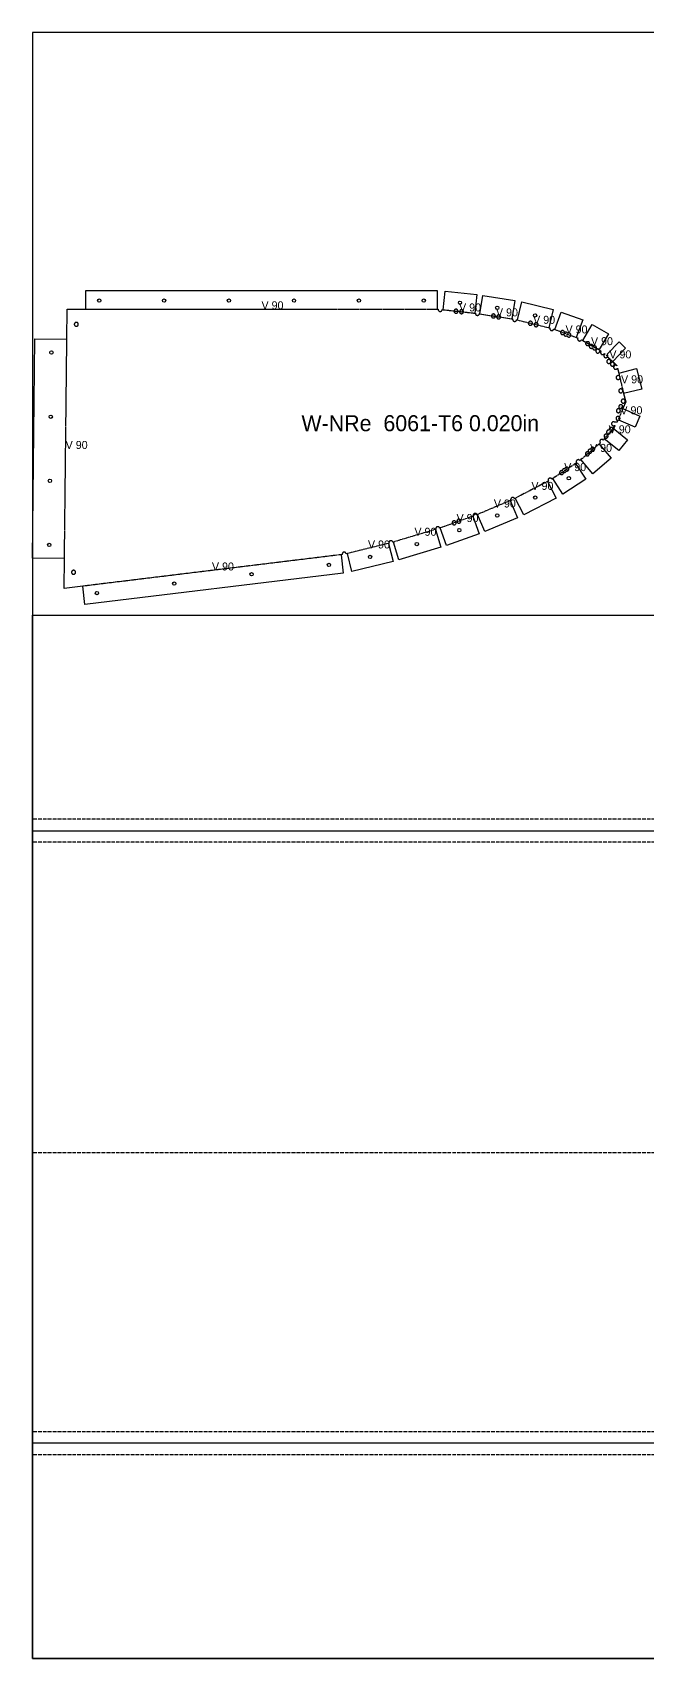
# Model space of a CAD drawing. Header units: millimetres. Extents: x 0 to 2438, y 0 to 1219.
# Drawn here: x 0 to 462, y 0 to 1219 of the extents above; entities that cross this region are included whole.
import ezdxf

# ---------------------------------------------------------------- set-up
doc = ezdxf.new("R2010")
doc.units = ezdxf.units.MM
doc.linetypes.add('DASHDOT', pattern=[3.556, 2.54, -0.508, 0, -0.508])
doc.linetypes.add('DASHED', pattern=[1.524, 1.27, -0.254])
for name, color, linetype in [('CUT', 7, 'CONTINUOUS'), ('ETCH', 8, 'CONTINUOUS'), ('HOLE', 6, 'CONTINUOUS'), ('MOUNTAIN', 5, 'DASHDOT'), ('VALLEY', 1, 'DASHED')]:
    doc.layers.add(name, color=color, linetype=linetype)

msp = doc.modelspace()

# ---------------------------------------------------------------- linework, layer by layer
at = {"layer": 'CUT'}
for points in [[(331.9, 858.5), (331.7, 858.4), (331.6, 858.3), (331.5, 858.3), (331.4, 858.2), (331.2, 858.1), (331.1, 858), (331.1, 857.9), (331, 857.7), (330.9, 857.6), (330.9, 857.5), (330.8, 857.3), (330.8, 857.2), (330.8, 857), (330.8, 856.9), (330.9, 856.7), (330.9, 856.6), (330.9, 856.5), (330.5, 856.3), (335.2, 843.2), (310.7, 834.4), (306, 847.6), (305.6, 847.5), (305.6, 847.6), (305.5, 847.8), (305.4, 847.9), (305.4, 848), (305.3, 848.1), (305.1, 848.2), (305, 848.3), (304.9, 848.4), (304.8, 848.4), (304.6, 848.5), (304.5, 848.5), (304.3, 848.5), (304.2, 848.5), (304, 848.5), (303.9, 848.5), (303.8, 848.5), (303.6, 848.4), (303.5, 848.3), (303.4, 848.3), (303.2, 848.2), (303.1, 848.1), (303, 848), (303, 847.8), (302.9, 847.7), (302.8, 847.6), (302.8, 847.4), (302.7, 847.3), (302.7, 847.2), (302.7, 847), (302.7, 846.9), (302.7, 846.7), (302.8, 846.6), (302.8, 846.5), (302.4, 846.4), (306.4, 833.1), (274.9, 823.6), (270.9, 837), (270.5, 836.9), (270.5, 837), (270.5, 837.1), (270.4, 837.2), (270.3, 837.4), (270.2, 837.5), (270.1, 837.6), (270, 837.7), (269.9, 837.8), (269.8, 837.9), (269.7, 837.9), (269.5, 838), (269.4, 838), (269.2, 838), (269.1, 838), (268.9, 838), (268.8, 838), (268.6, 838), (268.5, 837.9), (268.4, 837.8), (268.2, 837.8), (268.1, 837.7), (268, 837.6), (267.9, 837.5), (267.8, 837.3), (267.8, 837.2), (267.7, 837.1), (267.7, 836.9), (267.6, 836.8), (267.6, 836.7), (267.6, 836.5), (267.6, 836.4), (267.6, 836.2), (267.7, 836.1), (267.3, 836), (270.7, 822.5), (239.7, 814.8), (236.4, 828.4), (235.5, 828.2), (235.5, 828.3), (235.4, 828.4), (235.4, 828.5), (235.3, 828.7), (235.2, 828.8), (235.1, 828.9), (235, 829), (234.9, 829.1), (234.8, 829.2), (234.7, 829.3), (234.5, 829.3), (234.4, 829.4), (234.3, 829.4), (234.1, 829.4), (234, 829.4), (233.8, 829.4), (233.7, 829.4), (233.5, 829.4), (233.4, 829.3), (233.3, 829.3), (233.1, 829.2), (233, 829.1), (232.9, 829), (232.8, 828.9), (232.7, 828.8), (232.7, 828.6), (232.6, 828.5), (232.5, 828.4), (232.5, 828.2), (232.5, 828.1), (232.5, 827.9), (232.5, 827.8), (232.5, 827.6), (232.5, 827.6), (231.6, 827.5), (233.3, 813.6), (39.4, 790.1), (37.7, 803.9), (23.7, 802.2), (24, 824.7), (0, 825), (1.8, 989.3), (25.8, 989), (26, 1011.5), (40.1, 1011.5), (40.1, 1025.5), (303.7, 1025.5), (303.7, 1011.5), (304.5, 1011.5), (304.5, 1011.3), (304.5, 1011.2), (304.5, 1011), (304.6, 1010.9), (304.6, 1010.8), (304.7, 1010.6), (304.8, 1010.5), (304.9, 1010.4), (305, 1010.3), (305.1, 1010.2), (305.2, 1010.1), (305.3, 1010), (305.5, 1010), (305.6, 1009.9), (305.7, 1009.9), (305.9, 1009.9), (306, 1009.9), (306.2, 1009.9), (306.3, 1009.9), (306.5, 1009.9), (306.6, 1010), (306.7, 1010), (306.9, 1010.1), (307, 1010.2), (307.1, 1010.3), (307.2, 1010.4), (307.3, 1010.5), (307.3, 1010.7), (307.4, 1010.8), (307.5, 1010.9), (307.5, 1011.1), (307.5, 1011.2), (307.5, 1011.3), (308.3, 1011.2), (309.8, 1025.1), (333.6, 1022.5), (332.1, 1008.6), (332.5, 1008.6), (332.5, 1008.5), (332.5, 1008.4), (332.5, 1008.2), (332.5, 1008.1), (332.6, 1007.9), (332.6, 1007.8), (332.7, 1007.7), (332.7, 1007.5), (332.8, 1007.4), (332.9, 1007.3), (333, 1007.2), (333.2, 1007.1), (333.3, 1007.1), (333.4, 1007), (333.6, 1007), (333.7, 1006.9), (333.9, 1006.9), (334, 1006.9), (334.1, 1006.9), (334.3, 1006.9), (334.4, 1007), (334.6, 1007), (334.7, 1007.1), (334.8, 1007.2), (334.9, 1007.2), (335.1, 1007.3), (335.2, 1007.5), (335.2, 1007.6), (335.3, 1007.7), (335.4, 1007.8), (335.4, 1008), (335.5, 1008.1), (335.5, 1008.2), (335.8, 1008.1), (338.1, 1021.9), (362.1, 1018.1), (359.9, 1004.3), (360.5, 1004.2), (360.4, 1004.1), (360.4, 1004), (360.4, 1003.8), (360.4, 1003.7), (360.5, 1003.6), (360.5, 1003.4), (360.5, 1003.3), (360.6, 1003.1), (360.7, 1003), (360.8, 1002.9), (360.9, 1002.8), (361, 1002.7), (361.1, 1002.6), (361.2, 1002.5), (361.4, 1002.5), (361.5, 1002.4), (361.7, 1002.4), (361.8, 1002.4), (361.9, 1002.4), (362.1, 1002.4), (362.2, 1002.4), (362.4, 1002.4), (362.5, 1002.5), (362.7, 1002.6), (362.8, 1002.6), (362.9, 1002.7), (363, 1002.8), (363.1, 1002.9), (363.2, 1003), (363.3, 1003.2), (363.3, 1003.3), (363.4, 1003.4), (363.4, 1003.6), (364, 1003.5), (367.3, 1017), (390.9, 1011.3), (387.6, 997.7), (388.4, 997.5), (388.4, 997.4), (388.4, 997.3), (388.3, 997.2), (388.3, 997), (388.3, 996.9), (388.4, 996.7), (388.4, 996.6), (388.5, 996.4), (388.5, 996.3), (388.6, 996.2), (388.7, 996.1), (388.8, 996), (388.9, 995.9), (389, 995.8), (389.1, 995.7), (389.3, 995.6), (389.4, 995.6), (389.6, 995.6), (389.7, 995.5), (389.8, 995.5), (390, 995.5), (390.1, 995.6), (390.3, 995.6), (390.4, 995.7), (390.6, 995.7), (390.7, 995.8), (390.8, 995.9), (390.9, 996), (391, 996.1), (391.1, 996.2), (391.2, 996.3), (391.2, 996.5), (391.3, 996.6), (391.3, 996.6), (392.1, 996.3), (396.9, 1009.4), (413, 1003.5), (408.2, 990.4), (409.4, 990), (409.4, 989.9), (409.3, 989.8), (409.2, 989.6), (409.2, 989.5), (409.2, 989.4), (409.2, 989.2), (409.2, 989.1), (409.2, 988.9), (409.3, 988.8), (409.3, 988.6), (409.4, 988.5), (409.4, 988.4), (409.5, 988.3), (409.6, 988.2), (409.8, 988.1), (409.9, 988), (410, 987.9), (410.1, 987.8), (410.3, 987.8), (410.4, 987.8), (410.6, 987.7), (410.7, 987.7), (410.9, 987.7), (411, 987.8), (411.1, 987.8), (411.3, 987.9), (411.4, 987.9), (411.5, 988), (411.7, 988.1), (411.8, 988.2), (411.9, 988.3), (411.9, 988.4), (412, 988.5), (412.1, 988.7), (412.1, 988.7), (413.2, 988.1), (420.2, 1000.1), (432.3, 993.2), (425.4, 981.3), (425.4, 981.3), (425.3, 981.4), (425.1, 981.4), (425, 981.5), (424.9, 981.6), (424.7, 981.6), (424.6, 981.7), (424.4, 981.7), (424.3, 981.7), (424.2, 981.7), (424, 981.7), (423.9, 981.6), (423.7, 981.6), (423.6, 981.5), (423.5, 981.4), (423.4, 981.3), (423.2, 981.2), (423.1, 981.1), (423.1, 981), (423, 980.9), (422.9, 980.7), (422.9, 980.6), (422.8, 980.5), (422.8, 980.3), (422.8, 980.2), (422.8, 980), (422.9, 979.9), (422.9, 979.7), (422.9, 979.6), (423, 979.5), (423.1, 979.3), (423.2, 979.2), (423.3, 979.1), (423.4, 979), (423.5, 978.9), (423.6, 978.9), (423.8, 978.8), (423.9, 978.7), (424.1, 978.7), (424.2, 978.7), (424.3, 978.7), (424.5, 978.7), (424.6, 978.7), (424.8, 978.8), (424.9, 978.8), (425, 978.9), (425.2, 979), (425.3, 979), (425.4, 979.1), (425.5, 979.3), (425.6, 979.4), (425.7, 979.5), (425.7, 979.6), (425.8, 979.8), (425.8, 979.9), (425.8, 980.1), (425.8, 980.2), (425.8, 980.4), (425.8, 980.5), (425.8, 980.6), (425.7, 980.8), (425.7, 980.8), (426.9, 980.1), (426.9, 980.1), (426.8, 980), (426.7, 979.9), (426.6, 979.8), (426.5, 979.6), (426.5, 979.5), (426.5, 979.3), (426.4, 979.2), (426.4, 979), (426.4, 978.9), (426.5, 978.7), (426.5, 978.6), (426.5, 978.5), (426.6, 978.3), (426.7, 978.2), (426.8, 978.1), (426.9, 978), (427, 977.9), (427.1, 977.8), (427.2, 977.7), (427.4, 977.7), (427.5, 977.6), (427.7, 977.6), (427.8, 977.6), (427.9, 977.6), (428.1, 977.6), (428.2, 977.6), (428.4, 977.6), (428.5, 977.7), (428.7, 977.8), (428.8, 977.8), (428.9, 977.9), (429, 978), (429.1, 978.1), (429.2, 978.2), (429.2, 978.4), (429.6, 978), (429.5, 977.9), (429.4, 977.8), (429.3, 977.7), (429.2, 977.6), (429.1, 977.5), (429, 977.4), (429, 977.3), (428.9, 977.1), (428.9, 977), (428.9, 976.8), (428.9, 976.7), (428.9, 976.5), (428.9, 976.4), (428.9, 976.2), (429, 976.1), (429, 976), (429.1, 975.8), (429.2, 975.7), (429.3, 975.6), (429.4, 975.5), (429.5, 975.4), (429.7, 975.4), (429.8, 975.3), (429.9, 975.3), (430.1, 975.2), (430.2, 975.2), (430.4, 975.2), (430.5, 975.2), (430.7, 975.2), (430.8, 975.3), (431, 975.3), (431.1, 975.4), (431.2, 975.5), (431.3, 975.6), (431.4, 975.7), (431.5, 975.8), (431.6, 975.9), (431.7, 976), (431.8, 976.1), (431.8, 976.3), (431.8, 976.4), (431.9, 976.6), (431.9, 976.7), (431.8, 976.9), (431.8, 977), (431.8, 977.2), (431.7, 977.3), (431.7, 977.4), (431.6, 977.6), (431.5, 977.7), (431.4, 977.8), (431.3, 977.8), (440.3, 987.1), (445.2, 982.3), (435.5, 972.3), (438.6, 969.3), (438.6, 969.2), (438.5, 969.2), (438.4, 969.3), (438.3, 969.4), (438.1, 969.4), (438, 969.5), (437.8, 969.5), (437.7, 969.5), (437.5, 969.5), (437.4, 969.5), (437.2, 969.4), (437.1, 969.4), (437, 969.3), (436.9, 969.2), (436.7, 969.1), (436.6, 969), (436.5, 968.9), (436.4, 968.8), (436.4, 968.7), (436.3, 968.5), (436.3, 968.4), (436.2, 968.3), (436.2, 968.1), (436.2, 968), (436.2, 967.8), (436.2, 967.7), (436.3, 967.5), (436.3, 967.4), (436.4, 967.3), (436.5, 967.1), (436.6, 967), (436.7, 966.9), (436.8, 966.8), (436.9, 966.7), (437, 966.7), (437.1, 966.6), (437.3, 966.5), (437.4, 966.5), (437.6, 966.5), (437.7, 966.5), (437.9, 966.5), (438, 966.5), (438.2, 966.6), (438.3, 966.6), (438.4, 966.7), (438.6, 966.8), (438.7, 966.8), (438.8, 966.9), (438.9, 967.1), (439, 967.2), (439, 967.3), (439, 967.3), (440, 963.7), (453.5, 967), (457.3, 951.6), (443.7, 948.3), (445.3, 942), (443.1, 937), (455.9, 931.4), (452.3, 923.1), (440.1, 928.3), (440.2, 928.4), (440.3, 928.5), (440.4, 928.6), (440.5, 928.7), (440.6, 928.8), (440.7, 928.9), (440.8, 929), (440.9, 929.2), (440.9, 929.3), (440.9, 929.5), (441, 929.6), (441, 929.7), (441, 929.9), (440.9, 930), (440.9, 930.2), (440.8, 930.3), (440.8, 930.4), (440.7, 930.6), (440.6, 930.7), (440.5, 930.8), (440.4, 930.9), (440.3, 931), (440.2, 931.1), (440, 931.1), (439.9, 931.2), (439.7, 931.2), (439.6, 931.2), (439.4, 931.2), (439.3, 931.2), (439.2, 931.2), (439, 931.2), (438.9, 931.1), (438.7, 931), (438.6, 931), (438.5, 930.9), (438.4, 930.8), (438.3, 930.7), (438.2, 930.5), (438.1, 930.4), (438.1, 930.3), (438, 930.1), (438, 930), (438, 929.8), (438, 929.7), (438, 929.6), (438, 929.4), (438, 929.3), (438.1, 929.1), (438.2, 929), (438.2, 928.9), (438.3, 928.8), (438.4, 928.6), (438.5, 928.5), (438.6, 928.5), (438.8, 928.4), (438.9, 928.3), (439, 928.3), (439.2, 928.2), (439.3, 928.2), (439.4, 928.2), (438.7, 926.6), (438.6, 926.7), (438.5, 926.8), (438.4, 926.9), (438.2, 926.9), (438.1, 927), (437.9, 927), (437.8, 927), (437.6, 927), (437.5, 927), (437.3, 927), (437.2, 927), (437.1, 926.9), (437.1, 926.9), (437, 927), (436.9, 927), (436.7, 927.1), (436.6, 927.1), (436.5, 927.2), (436.3, 927.2), (436.2, 927.2), (436, 927.2), (435.9, 927.2), (435.7, 927.1), (435.6, 927.1), (435.5, 927), (435.3, 926.9), (435.2, 926.8), (435.1, 926.7), (435, 926.6), (434.9, 926.5), (434.8, 926.4), (434.8, 926.3), (434.7, 926.1), (434.7, 926), (434.7, 925.8), (434.7, 925.7), (434.7, 925.5), (434.7, 925.4), (434.8, 925.2), (434.8, 925.1), (434.9, 925), (434.9, 924.8), (435, 924.7), (435.1, 924.6), (435.2, 924.5), (435.4, 924.4), (435.5, 924.4), (435.6, 924.3), (435.8, 924.3), (435.9, 924.2), (436.1, 924.2), (436.2, 924.2), (436.3, 924.2), (436.5, 924.2), (436.6, 924.3), (436.8, 924.3), (436.8, 924.3), (436.8, 924.3), (437, 924.2), (437.1, 924.1), (437.2, 924.1), (435.8, 922.5), (446.6, 913.7), (440.1, 905.6), (429.2, 914.4), (428.4, 913.4), (428.3, 913.5), (428.2, 913.6), (428.1, 913.7), (428, 913.8), (427.8, 913.8), (427.7, 913.9), (427.5, 913.9), (427.4, 913.9), (427.2, 913.9), (427.1, 913.9), (427, 913.9), (426.8, 913.8), (426.7, 913.8), (426.5, 913.7), (426.4, 913.7), (426.3, 913.6), (426.2, 913.5), (426.1, 913.4), (426, 913.2), (425.9, 913.1), (425.9, 913), (425.8, 912.8), (425.8, 912.7), (425.8, 912.5), (425.8, 912.4), (425.8, 912.3), (425.8, 912.1), (425.8, 912), (425.9, 911.8), (426, 911.7), (426, 911.6), (426.1, 911.5), (426.2, 911.3), (426.3, 911.3), (425.3, 910.4), (434.4, 899.8), (420.7, 888.1), (411.7, 898.8), (410.9, 898.1), (410.9, 898.1), (410.8, 898.2), (410.7, 898.3), (410.6, 898.4), (410.5, 898.5), (410.4, 898.6), (410.2, 898.7), (410.1, 898.7), (410, 898.7), (409.8, 898.8), (409.7, 898.8), (409.5, 898.8), (409.4, 898.7), (409.2, 898.7), (409.1, 898.6), (409, 898.6), (408.8, 898.5), (408.7, 898.4), (408.6, 898.3), (408.5, 898.2), (408.4, 898.1), (408.4, 898), (408.3, 897.8), (408.2, 897.7), (408.2, 897.5), (408.2, 897.4), (408.2, 897.2), (408.2, 897.1), (408.2, 897), (408.3, 896.8), (408.3, 896.7), (408.4, 896.5), (408.4, 896.4), (408.5, 896.3), (407.7, 895.8), (415.3, 884.1), (398.1, 872.9), (390.5, 884.6), (389.9, 884.2), (389.9, 884.2), (389.8, 884.3), (389.7, 884.5), (389.6, 884.6), (389.5, 884.7), (389.4, 884.8), (389.3, 884.8), (389.1, 884.9), (389, 884.9), (388.8, 885), (388.7, 885), (388.6, 885), (388.4, 885), (388.3, 885), (388.1, 884.9), (388, 884.9), (387.8, 884.8), (387.7, 884.7), (387.6, 884.6), (387.5, 884.5), (387.4, 884.4), (387.3, 884.3), (387.2, 884.2), (387.2, 884.1), (387.1, 883.9), (387.1, 883.8), (387.1, 883.6), (387.1, 883.5), (387.1, 883.3), (387.1, 883.2), (387.1, 883), (387.2, 882.9), (387.3, 882.8), (387.3, 882.7), (386.6, 882.4), (393, 870), (368.7, 857.4), (362.3, 869.8), (361.8, 869.5), (361.7, 869.7), (361.7, 869.8), (361.6, 869.9), (361.5, 870), (361.4, 870.1), (361.3, 870.2), (361.1, 870.3), (361, 870.3), (360.9, 870.4), (360.7, 870.4), (360.6, 870.4), (360.4, 870.4), (360.3, 870.4), (360.1, 870.4), (360, 870.4), (359.8, 870.3), (359.7, 870.2), (359.6, 870.2), (359.5, 870.1), (359.4, 870), (359.3, 869.9), (359.2, 869.7), (359.1, 869.6), (359, 869.5), (359, 869.3), (359, 869.2), (358.9, 869.1), (358.9, 868.9), (358.9, 868.8), (359, 868.6), (359, 868.5), (359.1, 868.3), (359.1, 868.3), (358.6, 868.1), (364, 855.2), (339.6, 844.9), (334.1, 857.7), (333.7, 857.6), (333.7, 857.6), (333.6, 857.8), (333.6, 857.9), (333.5, 858), (333.4, 858.1), (333.3, 858.2), (333.1, 858.3), (333, 858.4), (332.9, 858.4), (332.7, 858.5), (332.6, 858.5), (332.4, 858.5), (332.3, 858.5), (332.2, 858.5), (332, 858.5), (331.9, 858.5)], [(33.5, 998.9), (33.6, 998.9), (33.8, 999), (33.9, 999.1), (34, 999.2), (34.1, 999.3), (34.2, 999.4), (34.3, 999.6), (34.3, 999.7), (34.4, 999.8), (34.4, 1000), (34.4, 1000.1), (34.4, 1000.3), (34.4, 1000.4), (34.4, 1000.6), (34.4, 1000.7), (34.3, 1000.8), (34.2, 1001), (34.2, 1001.1), (34.1, 1001.2), (34, 1001.3), (33.9, 1001.4), (33.7, 1001.5), (33.6, 1001.6), (33.5, 1001.6), (33.3, 1001.7), (33.2, 1001.7), (33.1, 1001.7), (32.9, 1001.7), (32.8, 1001.7), (32.6, 1001.7), (32.5, 1001.7), (32.3, 1001.6), (32.2, 1001.6), (32.1, 1001.5), (32, 1001.4), (31.8, 1001.3), (31.8, 1001.2), (31.7, 1001.1), (31.6, 1000.9), (31.5, 1000.8), (31.5, 1000.7), (31.4, 1000.5), (31.4, 1000.4), (31.4, 1000.2), (31.4, 1000.1), (31.5, 999.9), (31.5, 999.8), (31.5, 999.6), (31.6, 999.5), (31.7, 999.4), (31.8, 999.3), (31.9, 999.2), (32, 999.1), (32.1, 999), (32.2, 998.9), (32.4, 998.8), (32.5, 998.8), (32.7, 998.8), (32.8, 998.7), (32.9, 998.7), (33.1, 998.8), (33.2, 998.8), (33.4, 998.8), (33.5, 998.9)], [(318.6, 1008.7), (318.8, 1008.8), (318.9, 1008.9), (319, 1009), (319.1, 1009.1), (319.2, 1009.2), (319.2, 1009.4), (319.3, 1009.5), (319.4, 1009.6), (319.4, 1009.8), (319.4, 1009.9), (319.4, 1010.1), (319.4, 1010.2), (319.4, 1010.4), (319.3, 1010.5), (319.3, 1010.7), (319.2, 1010.8), (319.1, 1010.9), (319.1, 1011), (319, 1011.1), (318.8, 1011.2), (318.7, 1011.3), (318.6, 1011.4), (318.5, 1011.5), (318.3, 1011.5), (318.2, 1011.5), (318, 1011.6), (317.9, 1011.6), (317.7, 1011.6), (317.6, 1011.5), (317.5, 1011.5), (317.3, 1011.4), (317.2, 1011.4), (317.1, 1011.3), (316.9, 1011.2), (316.8, 1011.1), (316.7, 1011), (316.7, 1010.9), (316.6, 1010.8), (316.5, 1010.6), (316.5, 1010.5), (316.4, 1010.3), (316.4, 1010.2), (316.4, 1010), (316.4, 1009.9), (316.4, 1009.7), (316.5, 1009.6), (316.5, 1009.5), (316.6, 1009.3), (316.7, 1009.2), (316.8, 1009.1), (316.9, 1009), (317, 1008.9), (317.1, 1008.8), (317.2, 1008.7), (317.4, 1008.7), (317.5, 1008.6), (317.6, 1008.6), (317.8, 1008.6), (317.9, 1008.6), (318.1, 1008.6), (318.2, 1008.6), (318.4, 1008.6), (318.5, 1008.7), (318.6, 1008.7)], [(323.3, 1008.8), (323.3, 1008.9), (323.4, 1009), (323.5, 1009.1), (323.5, 1009.3), (323.6, 1009.4), (323.6, 1009.6), (323.6, 1009.7), (323.6, 1009.9), (323.6, 1010), (323.5, 1010.1), (323.5, 1010.3), (323.4, 1010.4), (323.3, 1010.5), (323.2, 1010.7), (323.1, 1010.8), (323, 1010.9), (322.9, 1010.9), (322.8, 1011), (322.6, 1011.1), (322.5, 1011.1), (322.4, 1011.2), (322.2, 1011.2), (322.1, 1011.2), (321.9, 1011.2), (321.8, 1011.2), (321.6, 1011.1), (321.5, 1011.1), (321.4, 1011), (321.2, 1010.9), (321.1, 1010.8), (321, 1010.7), (320.9, 1010.6), (320.8, 1010.5), (320.8, 1010.4), (320.7, 1010.2), (320.6, 1010.1), (320.6, 1010), (320.6, 1009.8), (320.6, 1009.7), (320.6, 1009.5), (320.6, 1009.4), (320.7, 1009.2), (320.7, 1009.1), (320.8, 1009), (320.8, 1008.8), (320.9, 1008.7), (321, 1008.6), (321.1, 1008.5), (321.3, 1008.4), (321.4, 1008.4), (321.5, 1008.3), (321.7, 1008.2), (321.8, 1008.2), (322, 1008.2), (322.1, 1008.2), (322.3, 1008.2), (322.4, 1008.2), (322.5, 1008.3), (322.7, 1008.3), (322.8, 1008.4), (322.9, 1008.5), (323.1, 1008.5), (323.2, 1008.6), (323.3, 1008.8)], [(347, 1005.3), (347.1, 1005.4), (347.2, 1005.5), (347.3, 1005.6), (347.3, 1005.8), (347.4, 1005.9), (347.4, 1006), (347.5, 1006.2), (347.5, 1006.3), (347.5, 1006.5), (347.5, 1006.6), (347.5, 1006.8), (347.4, 1006.9), (347.4, 1007.1), (347.3, 1007.2), (347.2, 1007.3), (347.1, 1007.4), (347, 1007.5), (346.9, 1007.6), (346.8, 1007.7), (346.7, 1007.8), (346.6, 1007.9), (346.4, 1007.9), (346.3, 1007.9), (346.1, 1008), (346, 1008), (345.8, 1008), (345.7, 1007.9), (345.5, 1007.9), (345.4, 1007.8), (345.3, 1007.8), (345.1, 1007.7), (345, 1007.6), (344.9, 1007.5), (344.8, 1007.4), (344.7, 1007.3), (344.7, 1007.1), (344.6, 1007), (344.6, 1006.9), (344.5, 1006.7), (344.5, 1006.6), (344.5, 1006.4), (344.5, 1006.3), (344.5, 1006.1), (344.6, 1006), (344.6, 1005.9), (344.7, 1005.7), (344.8, 1005.6), (344.8, 1005.5), (344.9, 1005.4), (345.1, 1005.3), (345.2, 1005.2), (345.3, 1005.1), (345.4, 1005.1), (345.6, 1005), (345.7, 1005), (345.9, 1005), (346, 1005), (346.2, 1005), (346.3, 1005), (346.5, 1005), (346.6, 1005.1), (346.7, 1005.1), (346.8, 1005.2), (347, 1005.3)], [(351.3, 1005.2), (351.4, 1005.4), (351.4, 1005.5), (351.4, 1005.7), (351.4, 1005.8), (351.4, 1006), (351.4, 1006.1), (351.3, 1006.3), (351.3, 1006.4), (351.2, 1006.5), (351.1, 1006.6), (351.1, 1006.8), (351, 1006.9), (350.8, 1007), (350.7, 1007.1), (350.6, 1007.1), (350.5, 1007.2), (350.3, 1007.2), (350.2, 1007.3), (350, 1007.3), (349.9, 1007.3), (349.7, 1007.3), (349.6, 1007.3), (349.5, 1007.2), (349.3, 1007.2), (349.2, 1007.1), (349.1, 1007), (348.9, 1006.9), (348.8, 1006.8), (348.7, 1006.7), (348.7, 1006.6), (348.6, 1006.5), (348.5, 1006.4), (348.5, 1006.2), (348.4, 1006.1), (348.4, 1005.9), (348.4, 1005.8), (348.4, 1005.6), (348.4, 1005.5), (348.5, 1005.3), (348.5, 1005.2), (348.6, 1005.1), (348.7, 1004.9), (348.8, 1004.8), (348.9, 1004.7), (349, 1004.6), (349.1, 1004.5), (349.2, 1004.5), (349.4, 1004.4), (349.5, 1004.4), (349.6, 1004.3), (349.8, 1004.3), (349.9, 1004.3), (350.1, 1004.3), (350.2, 1004.3), (350.4, 1004.4), (350.5, 1004.4), (350.6, 1004.5), (350.8, 1004.6), (350.9, 1004.7), (351, 1004.8), (351.1, 1004.9), (351.2, 1005), (351.2, 1005.1), (351.3, 1005.2)], [(375, 1000.2), (375.1, 1000.3), (375.1, 1000.4), (375.2, 1000.6), (375.2, 1000.7), (375.2, 1000.9), (375.2, 1001), (375.2, 1001.2), (375.2, 1001.3), (375.2, 1001.5), (375.1, 1001.6), (375, 1001.7), (375, 1001.8), (374.9, 1002), (374.8, 1002.1), (374.7, 1002.2), (374.5, 1002.3), (374.4, 1002.3), (374.3, 1002.4), (374.1, 1002.4), (374, 1002.5), (373.8, 1002.5), (373.7, 1002.5), (373.6, 1002.5), (373.4, 1002.5), (373.3, 1002.4), (373.1, 1002.4), (373, 1002.3), (372.9, 1002.2), (372.8, 1002.1), (372.6, 1002), (372.6, 1001.9), (372.5, 1001.8), (372.4, 1001.7), (372.3, 1001.6), (372.3, 1001.4), (372.2, 1001.3), (372.2, 1001.1), (372.2, 1001), (372.2, 1000.8), (372.3, 1000.7), (372.3, 1000.5), (372.3, 1000.4), (372.4, 1000.3), (372.5, 1000.1), (372.6, 1000), (372.7, 999.9), (372.8, 999.8), (372.9, 999.7), (373, 999.7), (373.2, 999.6), (373.3, 999.6), (373.5, 999.5), (373.6, 999.5), (373.7, 999.5), (373.9, 999.5), (374, 999.5), (374.2, 999.6), (374.3, 999.6), (374.4, 999.7), (374.6, 999.8), (374.7, 999.9), (374.8, 1000), (374.9, 1000.1), (375, 1000.2)], [(379.5, 999.8), (379.5, 999.9), (379.5, 1000.1), (379.5, 1000.2), (379.5, 1000.4), (379.4, 1000.5), (379.3, 1000.6), (379.3, 1000.7), (379.2, 1000.9), (379.1, 1001), (379, 1001.1), (378.8, 1001.2), (378.7, 1001.2), (378.6, 1001.3), (378.4, 1001.3), (378.3, 1001.4), (378.2, 1001.4), (378, 1001.4), (377.9, 1001.4), (377.7, 1001.4), (377.6, 1001.3), (377.4, 1001.3), (377.3, 1001.2), (377.2, 1001.1), (377.1, 1001), (377, 1000.9), (376.9, 1000.8), (376.8, 1000.7), (376.7, 1000.6), (376.6, 1000.5), (376.6, 1000.3), (376.6, 1000.2), (376.5, 1000), (376.5, 999.9), (376.5, 999.7), (376.6, 999.6), (376.6, 999.4), (376.7, 999.3), (376.7, 999.2), (376.8, 999), (376.9, 998.9), (377, 998.8), (377.1, 998.7), (377.2, 998.6), (377.3, 998.6), (377.5, 998.5), (377.6, 998.5), (377.8, 998.4), (377.9, 998.4), (378.1, 998.4), (378.2, 998.4), (378.3, 998.4), (378.5, 998.5), (378.6, 998.5), (378.8, 998.6), (378.9, 998.7), (379, 998.8), (379.1, 998.9), (379.2, 999), (379.3, 999.1), (379.4, 999.2), (379.4, 999.3), (379.5, 999.5), (379.5, 999.6), (379.5, 999.8)], [(403.2, 993.6), (403.1, 993.6), (402.9, 993.7), (402.8, 993.7), (402.6, 993.7), (402.5, 993.7), (402.3, 993.7), (402.2, 993.6), (402, 993.6), (401.9, 993.5), (401.8, 993.4), (401.8, 993.4), (401.8, 993.5), (401.7, 993.6), (401.6, 993.7), (401.5, 993.9), (401.4, 994), (401.3, 994.1), (401.2, 994.1), (401.1, 994.2), (400.9, 994.3), (400.8, 994.3), (400.7, 994.4), (400.5, 994.4), (400.4, 994.4), (400.2, 994.4), (400.1, 994.4), (399.9, 994.3), (399.8, 994.3), (399.7, 994.2), (399.5, 994.1), (399.4, 994), (399.4, 994), (399.4, 994.1), (399.4, 994.2), (399.3, 994.4), (399.3, 994.5), (399.3, 994.7), (399.2, 994.8), (399.1, 994.9), (399, 995), (398.9, 995.1), (398.8, 995.2), (398.7, 995.3), (398.6, 995.4), (398.4, 995.5), (398.3, 995.5), (398.1, 995.5), (398, 995.6), (397.9, 995.6), (397.7, 995.6), (397.6, 995.5), (397.4, 995.5), (397.3, 995.4), (397.1, 995.4), (397, 995.3), (396.9, 995.2), (396.8, 995.1), (396.7, 995), (396.6, 994.9), (396.5, 994.8), (396.5, 994.6), (396.4, 994.5), (396.4, 994.3), (396.4, 994.2), (396.4, 994), (396.4, 993.9), (396.4, 993.7), (396.4, 993.6), (396.5, 993.5), (396.6, 993.3), (396.6, 993.2), (396.7, 993.1), (396.8, 993), (396.9, 992.9), (397.1, 992.8), (397.2, 992.7), (397.3, 992.7), (397.5, 992.6), (397.6, 992.6), (397.7, 992.6), (397.9, 992.6), (398, 992.6), (398.2, 992.6), (398.3, 992.6), (398.5, 992.7), (398.6, 992.7), (398.7, 992.8), (398.8, 992.9), (398.9, 993), (398.9, 992.9), (398.9, 992.7), (398.9, 992.6), (399, 992.4), (399, 992.3), (399.1, 992.2), (399.1, 992), (399.2, 991.9), (399.3, 991.8), (399.4, 991.7), (399.6, 991.6), (399.7, 991.6), (399.8, 991.5), (400, 991.4), (400.1, 991.4), (400.3, 991.4), (400.4, 991.4), (400.5, 991.4), (400.7, 991.4), (400.8, 991.5), (401, 991.5), (401.1, 991.6), (401.2, 991.7), (401.2, 991.7), (401.3, 991.6), (401.3, 991.5), (401.4, 991.3), (401.5, 991.2), (401.6, 991.1), (401.7, 991), (401.8, 990.9), (402, 990.9), (402.1, 990.8), (402.2, 990.8), (402.4, 990.7), (402.5, 990.7), (402.7, 990.7), (402.8, 990.7), (403, 990.7), (403.1, 990.8), (403.2, 990.8), (403.4, 990.9), (403.5, 991), (403.6, 991.1), (403.7, 991.2), (403.8, 991.3), (403.9, 991.4), (404, 991.5), (404, 991.6), (404.1, 991.8), (404.1, 991.9), (404.1, 992.1), (404.1, 992.2), (404.1, 992.4), (404.1, 992.5), (404.1, 992.7), (404, 992.8), (404, 992.9), (403.9, 993), (403.8, 993.2), (403.7, 993.3), (403.6, 993.4), (403.5, 993.5), (403.3, 993.5), (403.2, 993.6)], [(418.2, 986.1), (418.1, 986.2), (418.1, 986.3), (418, 986.5), (418, 986.6), (417.9, 986.7), (417.8, 986.8), (417.7, 986.9), (417.5, 987), (417.4, 987.1), (417.3, 987.1), (417.1, 987.2), (417, 987.2), (416.8, 987.2), (416.7, 987.2), (416.6, 987.2), (416.4, 987.2), (416.3, 987.2), (416.1, 987.1), (416, 987.1), (415.9, 987), (415.8, 986.9), (415.6, 986.8), (415.5, 986.7), (415.5, 986.6), (415.4, 986.4), (415.3, 986.3), (415.3, 986.2), (415.2, 986), (415.2, 985.9), (415.2, 985.7), (415.2, 985.6), (415.3, 985.4), (415.3, 985.3), (415.3, 985.1), (415.4, 985), (415.5, 984.9), (415.6, 984.8), (415.7, 984.7), (415.8, 984.6), (415.9, 984.5), (416, 984.4), (416.2, 984.3), (416.3, 984.3), (416.4, 984.3), (416.6, 984.2), (416.7, 984.2), (416.9, 984.3), (417, 984.3), (417.2, 984.3), (417.3, 984.4), (417.4, 984.4), (417.6, 984.5), (417.7, 984.6), (417.8, 984.7), (417.9, 984.8), (418, 984.9), (418.1, 985.1), (418.1, 985.2), (418.2, 985.3), (418.2, 985.5), (418.2, 985.6), (418.2, 985.8), (418.2, 985.9), (418.2, 986.1)], [(422, 984), (421.9, 984), (421.7, 984), (421.6, 984), (421.4, 984), (421.3, 983.9), (421.2, 983.9), (421, 983.8), (420.9, 983.7), (420.9, 983.7), (420.9, 983.7), (420.9, 983.9), (420.9, 984), (420.8, 984.2), (420.8, 984.3), (420.7, 984.5), (420.6, 984.6), (420.5, 984.7), (420.4, 984.8), (420.3, 984.9), (420.2, 985), (420.1, 985.1), (419.9, 985.1), (419.8, 985.2), (419.7, 985.2), (419.5, 985.2), (419.4, 985.2), (419.2, 985.2), (419.1, 985.2), (418.9, 985.2), (418.8, 985.1), (418.7, 985), (418.5, 985), (418.4, 984.9), (418.3, 984.8), (418.2, 984.7), (418.1, 984.5), (418.1, 984.4), (418, 984.3), (417.9, 984.1), (417.9, 984), (417.9, 983.9), (417.9, 983.7), (417.9, 983.6), (417.9, 983.4), (418, 983.3), (418, 983.1), (418.1, 983), (418.1, 982.9), (418.2, 982.8), (418.3, 982.7), (418.4, 982.6), (418.6, 982.5), (418.7, 982.4), (418.8, 982.3), (419, 982.3), (419.1, 982.3), (419.3, 982.2), (419.4, 982.2), (419.6, 982.2), (419.7, 982.3), (419.8, 982.3), (420, 982.3), (420.1, 982.4), (420.2, 982.5), (420.4, 982.6), (420.4, 982.6), (420.4, 982.5), (420.4, 982.4), (420.4, 982.2), (420.5, 982.1), (420.5, 982), (420.6, 981.8), (420.7, 981.7), (420.7, 981.6), (420.8, 981.5), (421, 981.4), (421.1, 981.3), (421.2, 981.2), (421.3, 981.2), (421.5, 981.1), (421.6, 981.1), (421.8, 981.1), (421.9, 981), (422.1, 981.1), (422.2, 981.1), (422.3, 981.1), (422.5, 981.2), (422.6, 981.2), (422.7, 981.3), (422.9, 981.4), (423, 981.5), (423.1, 981.6), (423.2, 981.7), (423.2, 981.9), (423.3, 982), (423.3, 982.1), (423.4, 982.3), (423.4, 982.4), (423.4, 982.6), (423.4, 982.7), (423.4, 982.9), (423.3, 983), (423.3, 983.1), (423.2, 983.3), (423.1, 983.4), (423, 983.5), (422.9, 983.6), (422.8, 983.7), (422.7, 983.8), (422.6, 983.9), (422.4, 983.9), (422.3, 984), (422.2, 984), (422, 984)], [(434.1, 972.4), (434.1, 972.5), (434.1, 972.7), (434, 972.8), (434, 973), (433.9, 973.1), (433.8, 973.2), (433.8, 973.3), (433.7, 973.4), (433.5, 973.5), (433.4, 973.6), (433.3, 973.7), (433.2, 973.8), (433, 973.8), (432.9, 973.8), (432.7, 973.9), (432.6, 973.9), (432.4, 973.9), (432.3, 973.8), (432.2, 973.8), (432, 973.7), (431.9, 973.7), (431.8, 973.6), (431.6, 973.5), (431.5, 973.4), (431.4, 973.3), (431.3, 973.2), (431.3, 973.1), (431.2, 972.9), (431.2, 972.8), (431.1, 972.6), (431.1, 972.5), (431.1, 972.3), (431.1, 972.2), (431.1, 972.1), (431.2, 971.9), (431.2, 971.8), (431.3, 971.6), (431.4, 971.5), (431.5, 971.4), (431.6, 971.3), (431.7, 971.2), (431.8, 971.1), (431.9, 971), (432.1, 971), (432.2, 970.9), (432.3, 970.9), (432.5, 970.9), (432.6, 970.9), (432.8, 970.9), (432.9, 970.9), (433.1, 970.9), (433.2, 971), (433.3, 971.1), (433.5, 971.1), (433.6, 971.2), (433.7, 971.3), (433.8, 971.4), (433.9, 971.5), (433.9, 971.7), (434, 971.8), (434, 972), (434.1, 972.1), (434.1, 972.2), (434.1, 972.4)], [(436.4, 971.3), (436.3, 971.4), (436.2, 971.5), (436.1, 971.6), (436, 971.7), (435.8, 971.7), (435.7, 971.8), (435.5, 971.8), (435.4, 971.8), (435.2, 971.9), (435.1, 971.8), (435, 971.8), (434.8, 971.8), (434.7, 971.7), (434.5, 971.7), (434.4, 971.6), (434.3, 971.5), (434.2, 971.4), (434.1, 971.3), (434, 971.2), (433.9, 971), (433.9, 970.9), (433.8, 970.8), (433.8, 970.6), (433.8, 970.5), (433.8, 970.3), (433.8, 970.2), (433.8, 970), (433.8, 969.9), (433.9, 969.8), (434, 969.6), (434, 969.5), (434.1, 969.4), (434.2, 969.3), (434.3, 969.2), (434.5, 969.1), (434.6, 969), (434.7, 969), (434.9, 968.9), (435, 968.9), (435.1, 968.9), (435.3, 968.9), (435.4, 968.9), (435.6, 968.9), (435.7, 968.9), (435.9, 969), (436, 969), (436.1, 969.1), (436.2, 969.2), (436.3, 969.3), (436.4, 969.4), (436.5, 969.5), (436.6, 969.7), (436.7, 969.8), (436.7, 969.9), (436.7, 970.1), (436.8, 970.2), (436.8, 970.4), (436.8, 970.5), (436.7, 970.7), (436.7, 970.8), (436.6, 970.9), (436.6, 971.1), (436.5, 971.2), (436.4, 971.3)], [(440.9, 961), (440.8, 961.2), (440.7, 961.3), (440.6, 961.4), (440.5, 961.5), (440.4, 961.6), (440.3, 961.6), (440.1, 961.7), (440, 961.8), (439.9, 961.8), (439.7, 961.8), (439.6, 961.8), (439.4, 961.8), (439.3, 961.8), (439.1, 961.7), (439, 961.7), (438.9, 961.6), (438.7, 961.5), (438.6, 961.5), (438.5, 961.4), (438.4, 961.2), (438.3, 961.1), (438.3, 961), (438.2, 960.9), (438.1, 960.7), (438.1, 960.6), (438.1, 960.4), (438.1, 960.3), (438.1, 960.1), (438.1, 960), (438.2, 959.9), (438.2, 959.7), (438.3, 959.6), (438.3, 959.5), (438.4, 959.3), (438.5, 959.2), (438.6, 959.1), (438.8, 959.1), (438.9, 959), (439, 958.9), (439.2, 958.9), (439.3, 958.8), (439.5, 958.8), (439.6, 958.8), (439.8, 958.8), (439.9, 958.8), (440, 958.9), (440.2, 958.9), (440.3, 959), (440.4, 959.1), (440.6, 959.2), (440.7, 959.3), (440.8, 959.4), (440.8, 959.5), (440.9, 959.6), (441, 959.8), (441, 959.9), (441.1, 960), (441.1, 960.2), (441.1, 960.3), (441.1, 960.5), (441.1, 960.6), (441, 960.8), (441, 960.9), (440.9, 961)], [(440.2, 951), (440.1, 950.9), (440.1, 950.7), (440.1, 950.6), (440, 950.4), (440, 950.3), (440, 950.1), (440.1, 950), (440.1, 949.8), (440.2, 949.7), (440.2, 949.6), (440.3, 949.5), (440.4, 949.3), (440.5, 949.2), (440.6, 949.1), (440.7, 949), (440.8, 949), (441, 948.9), (441.1, 948.9), (441.3, 948.8), (441.4, 948.8), (441.6, 948.8), (441.7, 948.8), (441.8, 948.8), (442, 948.9), (442.1, 948.9), (442.3, 949), (442.4, 949.1), (442.5, 949.2), (442.6, 949.3), (442.7, 949.4), (442.8, 949.5), (442.9, 949.6), (442.9, 949.7), (443, 949.9), (443, 950), (443, 950.2), (443, 950.3), (443, 950.5), (443, 950.6), (443, 950.8), (442.9, 950.9), (442.8, 951), (442.8, 951.2), (442.7, 951.3), (442.6, 951.4), (442.5, 951.5), (442.3, 951.6), (442.2, 951.6), (442.1, 951.7), (441.9, 951.7), (441.8, 951.8), (441.7, 951.8), (441.5, 951.8), (441.4, 951.8), (441.2, 951.8), (441.1, 951.7), (440.9, 951.7), (440.8, 951.6), (440.7, 951.5), (440.6, 951.5), (440.5, 951.3), (440.4, 951.2), (440.3, 951.1), (440.2, 951)], [(440.4, 939.4), (440.4, 939.3), (440.3, 939.1), (440.2, 939), (440.2, 938.9), (440.1, 938.7), (440.1, 938.6), (440.1, 938.4), (440.1, 938.3), (440.1, 938.1), (440.2, 938), (440.2, 937.8), (440.3, 937.7), (440.4, 937.6), (440.5, 937.5), (440.6, 937.4), (440.7, 937.3), (440.8, 937.2), (440.9, 937.1), (441.1, 937), (441.2, 937), (441.3, 937), (441.5, 936.9), (441.6, 936.9), (441.8, 937), (441.9, 937), (442.1, 937), (442.2, 937.1), (442.3, 937.1), (442.5, 937.2), (442.6, 937.3), (442.7, 937.4), (442.8, 937.5), (442.9, 937.6), (442.9, 937.8), (443, 937.9), (443.1, 938), (443.1, 938.2), (443.1, 938.3), (443.1, 938.5), (443.1, 938.6), (443.1, 938.8), (443, 938.9), (443, 939), (442.9, 939.2), (442.8, 939.3), (442.8, 939.4), (442.7, 939.5), (442.5, 939.6), (442.4, 939.7), (442.3, 939.8), (442.2, 939.8), (442, 939.9), (441.9, 939.9), (441.7, 939.9), (441.6, 939.9), (441.4, 939.9), (441.3, 939.9), (441.2, 939.9), (441, 939.8), (440.9, 939.8), (440.8, 939.7), (440.6, 939.6), (440.5, 939.5), (440.4, 939.4)], [(442.2, 943.4), (442.1, 943.3), (442, 943.2), (442, 943), (441.9, 942.9), (441.9, 942.8), (441.9, 942.6), (441.9, 942.5), (441.9, 942.3), (442, 942.2), (442, 942), (442.1, 941.9), (442.2, 941.8), (442.3, 941.7), (442.4, 941.6), (442.5, 941.5), (442.6, 941.4), (442.7, 941.3), (442.9, 941.2), (443, 941.2), (443.1, 941.2), (443.3, 941.1), (443.4, 941.1), (443.6, 941.1), (443.7, 941.2), (443.9, 941.2), (444, 941.3), (444.1, 941.3), (444.3, 941.4), (444.4, 941.5), (444.5, 941.6), (444.6, 941.7), (444.7, 941.8), (444.7, 941.9), (444.8, 942.1), (444.9, 942.2), (444.9, 942.4), (444.9, 942.5), (444.9, 942.6), (444.9, 942.8), (444.9, 942.9), (444.8, 943.1), (444.8, 943.2), (444.7, 943.4), (444.7, 943.5), (444.6, 943.6), (444.5, 943.7), (444.4, 943.8), (444.2, 943.9), (444.1, 944), (444, 944), (443.8, 944.1), (443.7, 944.1), (443.5, 944.1), (443.4, 944.1), (443.2, 944.1), (443.1, 944.1), (443, 944.1), (442.8, 944), (442.7, 943.9), (442.6, 943.9), (442.4, 943.8), (442.3, 943.7), (442.2, 943.6), (442.2, 943.4)], [(438.4, 936), (438.3, 935.8), (438.3, 935.7), (438.3, 935.5), (438.3, 935.4), (438.3, 935.2), (438.3, 935.1), (438.3, 934.9), (438.4, 934.8), (438.5, 934.7), (438.5, 934.5), (438.6, 934.4), (438.7, 934.3), (438.8, 934.2), (438.9, 934.1), (439.1, 934.1), (439.2, 934), (439.3, 934), (439.5, 933.9), (439.6, 933.9), (439.8, 933.9), (439.9, 933.9), (440.1, 933.9), (440.2, 934), (440.4, 934), (440.5, 934.1), (440.6, 934.2), (440.7, 934.2), (440.8, 934.3), (440.9, 934.5), (441, 934.6), (441.1, 934.7), (441.2, 934.8), (441.2, 935), (441.2, 935.1), (441.3, 935.3), (441.3, 935.4), (441.3, 935.6), (441.2, 935.7), (441.2, 935.9), (441.1, 936), (441.1, 936.1), (441, 936.2), (440.9, 936.4), (440.8, 936.5), (440.7, 936.6), (440.6, 936.7), (440.5, 936.7), (440.3, 936.8), (440.2, 936.8), (440, 936.9), (439.9, 936.9), (439.7, 936.9), (439.6, 936.9), (439.5, 936.9), (439.3, 936.8), (439.2, 936.8), (439, 936.7), (438.9, 936.6), (438.8, 936.5), (438.7, 936.4), (438.6, 936.3), (438.5, 936.2), (438.4, 936.1), (438.4, 936)], [(429.2, 915.8), (429.2, 915.7), (429.3, 915.6), (429.4, 915.5), (429.5, 915.4), (429.6, 915.3), (429.7, 915.2), (429.9, 915.1), (430, 915), (430.1, 915), (430.3, 915), (430.4, 914.9), (430.6, 914.9), (430.7, 915), (430.9, 915), (431, 915), (431.1, 915.1), (431.3, 915.1), (431.4, 915.2), (431.5, 915.3), (431.6, 915.4), (431.7, 915.5), (431.8, 915.6), (431.9, 915.8), (431.9, 915.9), (432, 916), (432, 916.2), (432, 916.3), (432, 916.5), (432, 916.6), (432, 916.8), (432, 916.9), (431.9, 917), (431.9, 917.2), (431.8, 917.3), (431.7, 917.4), (431.6, 917.5), (431.5, 917.6), (431.4, 917.7), (431.2, 917.8), (431.1, 917.8), (431, 917.9), (430.8, 917.9), (430.7, 917.9), (430.5, 917.9), (430.4, 917.9), (430.2, 917.9), (430.1, 917.9), (430, 917.8), (429.8, 917.8), (429.7, 917.7), (429.6, 917.6), (429.5, 917.5), (429.4, 917.4), (429.3, 917.3), (429.2, 917.1), (429.2, 917), (429.1, 916.9), (429.1, 916.7), (429.1, 916.6), (429, 916.4), (429.1, 916.3), (429.1, 916.1), (429.1, 916), (429.2, 915.8)], [(430.9, 919.3), (430.9, 919.2), (431, 919), (431, 918.9), (431.1, 918.8), (431.2, 918.6), (431.3, 918.5), (431.4, 918.4), (431.5, 918.3), (431.6, 918.2), (431.7, 918.2), (431.8, 918.1), (432, 918), (432.1, 918), (432.3, 918), (432.4, 918), (432.6, 918), (432.7, 918), (432.9, 918.1), (433, 918.1), (433.1, 918.2), (433.2, 918.3), (433.4, 918.3), (433.5, 918.4), (433.6, 918.6), (433.7, 918.7), (433.7, 918.8), (433.8, 918.9), (433.8, 919.1), (433.9, 919.2), (433.9, 919.4), (433.9, 919.5), (433.9, 919.7), (433.9, 919.8), (433.8, 919.9), (433.8, 920.1), (433.7, 920.2), (433.8, 920.1), (434, 920.1), (434.1, 920), (434.3, 920), (434.4, 920), (434.5, 920), (434.7, 920), (434.8, 920.1), (435, 920.1), (435.1, 920.2), (435.2, 920.3), (435.3, 920.4), (435.5, 920.5), (435.6, 920.6), (435.6, 920.7), (435.7, 920.8), (435.8, 921), (435.8, 921.1), (435.9, 921.2), (435.9, 921.4), (435.9, 921.5), (435.9, 921.7), (435.8, 921.8), (435.8, 922), (435.8, 922.1), (435.7, 922.2), (435.6, 922.4), (435.5, 922.5), (435.4, 922.6), (435.3, 922.7), (435.2, 922.8), (435.1, 922.8), (434.9, 922.9), (434.8, 923), (434.7, 923), (434.5, 923), (434.4, 923), (434.2, 923), (434.1, 923), (433.9, 922.9), (433.8, 922.9), (433.7, 922.8), (433.5, 922.7), (433.4, 922.7), (433.3, 922.6), (433.2, 922.4), (433.1, 922.3), (433, 922.2), (433, 922.1), (432.9, 921.9), (432.9, 921.8), (432.9, 921.6), (432.9, 921.5), (432.9, 921.3), (432.9, 921.2), (432.9, 921.1), (433, 920.9), (433, 920.8), (433, 920.9), (432.8, 920.9), (432.7, 921), (432.5, 921), (432.4, 921), (432.2, 921), (432.1, 921), (431.9, 920.9), (431.8, 920.9), (431.7, 920.8), (431.5, 920.7), (431.4, 920.6), (431.3, 920.5), (431.2, 920.4), (431.1, 920.3), (431.1, 920.2), (431, 920), (431, 919.9), (430.9, 919.8), (430.9, 919.6), (430.9, 919.5), (430.9, 919.3)], [(415.4, 902), (415.6, 901.9), (415.7, 901.8), (415.8, 901.8), (415.9, 901.7), (416.1, 901.6), (416.2, 901.6), (416.4, 901.6), (416.5, 901.6), (416.7, 901.6), (416.8, 901.6), (416.9, 901.7), (417.1, 901.7), (417.2, 901.8), (417.3, 901.9), (417.5, 901.9), (417.6, 902), (417.7, 902.2), (417.7, 902.3), (417.8, 902.4), (417.9, 902.5), (417.9, 902.7), (418, 902.8), (418, 903), (418, 903.1), (418, 903.3), (418, 903.4), (417.9, 903.5), (417.9, 903.7), (417.8, 903.8), (417.9, 903.7), (418.1, 903.7), (418.2, 903.6), (418.3, 903.6), (418.5, 903.6), (418.6, 903.6), (418.8, 903.6), (418.9, 903.7), (419.1, 903.7), (419.2, 903.8), (419.3, 903.9), (419.4, 904), (419.5, 904.1), (419.6, 904.2), (419.7, 904.3), (419.8, 904.4), (419.9, 904.6), (419.9, 904.7), (419.9, 904.8), (420, 905), (420, 905.1), (420, 905.2), (420, 905.2), (420.2, 905.1), (420.3, 905.1), (420.5, 905.1), (420.6, 905.1), (420.8, 905.1), (420.9, 905.2), (421.1, 905.2), (421.2, 905.3), (421.3, 905.4), (421.4, 905.5), (421.5, 905.6), (421.6, 905.7), (421.7, 905.8), (421.8, 905.9), (421.9, 906), (421.9, 906.2), (421.9, 906.3), (422, 906.5), (422, 906.6), (421.9, 906.8), (421.9, 906.9), (421.9, 907.1), (421.8, 907.2), (421.8, 907.3), (421.7, 907.5), (421.6, 907.6), (421.5, 907.7), (421.4, 907.8), (421.3, 907.9), (421.1, 907.9), (421, 908), (420.9, 908), (420.7, 908.1), (420.6, 908.1), (420.4, 908.1), (420.3, 908.1), (420.1, 908.1), (420, 908), (419.9, 908), (419.7, 907.9), (419.6, 907.8), (419.5, 907.7), (419.4, 907.6), (419.3, 907.5), (419.2, 907.4), (419.1, 907.3), (419.1, 907.2), (419, 907), (419, 906.9), (419, 906.7), (419, 906.6), (419, 906.5), (418.9, 906.6), (418.7, 906.6), (418.6, 906.6), (418.4, 906.6), (418.3, 906.6), (418.2, 906.6), (418, 906.5), (417.9, 906.5), (417.7, 906.4), (417.6, 906.4), (417.5, 906.3), (417.4, 906.2), (417.3, 906.1), (417.2, 905.9), (417.1, 905.8), (417.1, 905.7), (417, 905.5), (417, 905.4), (417, 905.2), (417, 905.1), (417, 904.9), (417, 904.8), (417, 904.7), (417.1, 904.5), (417.1, 904.4), (417, 904.5), (416.9, 904.5), (416.8, 904.6), (416.6, 904.6), (416.5, 904.6), (416.3, 904.6), (416.2, 904.6), (416, 904.5), (415.9, 904.5), (415.8, 904.4), (415.6, 904.3), (415.5, 904.2), (415.4, 904.1), (415.3, 904), (415.2, 903.9), (415.2, 903.8), (415.1, 903.6), (415, 903.5), (415, 903.4), (415, 903.2), (415, 903.1), (415, 902.9), (415, 902.8), (415.1, 902.6), (415.1, 902.5), (415.2, 902.4), (415.3, 902.2), (415.3, 902.1), (415.4, 902)], [(396.5, 887.7), (396.6, 887.7), (396.7, 887.6), (396.9, 887.6), (397, 887.6), (397.2, 887.6), (397.3, 887.6), (397.5, 887.6), (397.6, 887.6), (397.8, 887.7), (397.9, 887.8), (398, 887.8), (398.1, 887.9), (398.2, 888), (398.3, 888.1), (398.4, 888.3), (398.5, 888.4), (398.6, 888.5), (398.6, 888.7), (398.6, 888.8), (398.7, 889), (398.7, 889.1), (398.7, 889.1), (398.7, 889.1), (398.9, 889.1), (399, 889.1), (399.2, 889.1), (399.3, 889.1), (399.5, 889.1), (399.6, 889.1), (399.7, 889.2), (399.9, 889.2), (400, 889.3), (400.1, 889.4), (400.2, 889.5), (400.3, 889.6), (400.4, 889.7), (400.5, 889.9), (400.5, 890), (400.6, 890.1), (400.6, 890.3), (400.7, 890.2), (400.8, 890.2), (401, 890.2), (401.1, 890.2), (401.3, 890.2), (401.4, 890.2), (401.5, 890.3), (401.7, 890.3), (401.8, 890.4), (401.9, 890.5), (402.1, 890.5), (402.2, 890.6), (402.3, 890.8), (402.4, 890.9), (402.4, 891), (402.5, 891.1), (402.5, 891.3), (402.6, 891.4), (402.6, 891.6), (402.6, 891.7), (402.6, 891.9), (402.6, 892), (402.5, 892.1), (402.5, 892.3), (402.4, 892.4), (402.3, 892.5), (402.2, 892.7), (402.1, 892.8), (402, 892.9), (401.9, 892.9), (401.8, 893), (401.6, 893.1), (401.5, 893.1), (401.4, 893.2), (401.2, 893.2), (401.1, 893.2), (400.9, 893.2), (400.8, 893.2), (400.6, 893.1), (400.5, 893.1), (400.4, 893), (400.2, 892.9), (400.1, 892.8), (400, 892.7), (399.9, 892.6), (399.8, 892.5), (399.8, 892.4), (399.7, 892.2), (399.7, 892.1), (399.6, 892), (399.6, 892), (399.4, 892), (399.3, 892.1), (399.1, 892.1), (399, 892.1), (398.8, 892), (398.7, 892), (398.6, 891.9), (398.4, 891.9), (398.3, 891.8), (398.2, 891.7), (398.1, 891.6), (398, 891.5), (397.9, 891.4), (397.8, 891.3), (397.8, 891.1), (397.7, 891), (397.7, 890.8), (397.7, 890.7), (397.7, 890.5), (397.7, 890.5), (397.6, 890.5), (397.4, 890.6), (397.3, 890.6), (397.1, 890.6), (397, 890.6), (396.9, 890.5), (396.7, 890.5), (396.6, 890.5), (396.4, 890.4), (396.3, 890.3), (396.2, 890.2), (396.1, 890.1), (396, 890), (395.9, 889.9), (395.8, 889.8), (395.8, 889.6), (395.7, 889.5), (395.7, 889.3), (395.7, 889.2), (395.7, 889.1), (395.7, 888.9), (395.7, 888.8), (395.7, 888.6), (395.8, 888.5), (395.9, 888.4), (395.9, 888.2), (396, 888.1), (396.1, 888), (396.2, 887.9), (396.3, 887.8), (396.5, 887.7)], [(319.6, 851.2), (319.8, 851.2), (319.9, 851.2), (320.1, 851.2), (320.2, 851.2), (320.4, 851.2), (320.5, 851.2), (320.7, 851.3), (320.8, 851.4), (320.9, 851.4), (321, 851.5), (321.1, 851.6), (321.2, 851.7), (321.3, 851.9), (321.4, 852), (321.5, 852.1), (321.5, 852.3), (321.5, 852.4), (321.6, 852.5), (321.6, 852.7), (321.6, 852.8), (321.5, 853), (321.5, 853.1), (321.4, 853.3), (321.4, 853.4), (321.3, 853.5), (321.2, 853.6), (321.1, 853.7), (321, 853.8), (320.9, 853.9), (320.8, 854), (320.6, 854.1), (320.5, 854.1), (320.3, 854.1), (320.2, 854.2), (320, 854.2), (319.9, 854.2), (319.7, 854.1), (319.6, 854.1), (319.5, 854.1), (319.3, 854), (319.2, 853.9), (319.1, 853.8), (319, 853.7), (318.9, 853.6), (318.8, 853.5), (318.7, 853.4), (318.7, 853.2), (318.6, 853.1), (318.6, 852.9), (318.6, 852.8), (318.6, 852.7), (318.6, 852.5), (318.6, 852.4), (318.6, 852.2), (318.7, 852.1), (318.7, 851.9), (318.8, 851.8), (318.9, 851.7), (319, 851.6), (319.1, 851.5), (319.2, 851.4), (319.4, 851.3), (319.5, 851.3), (319.6, 851.2)], [(316.5, 849.9), (316.6, 849.9), (316.8, 849.9), (316.9, 850), (317.1, 850), (317.2, 850.1), (317.3, 850.2), (317.4, 850.2), (317.5, 850.3), (317.6, 850.5), (317.7, 850.6), (317.8, 850.7), (317.9, 850.8), (317.9, 851), (317.9, 851.1), (318, 851.3), (318, 851.4), (318, 851.6), (317.9, 851.7), (317.9, 851.8), (317.8, 852), (317.8, 852.1), (317.7, 852.2), (317.6, 852.4), (317.5, 852.5), (317.4, 852.6), (317.3, 852.6), (317.2, 852.7), (317, 852.8), (316.9, 852.8), (316.7, 852.9), (316.6, 852.9), (316.4, 852.9), (316.3, 852.9), (316.2, 852.9), (316, 852.8), (315.9, 852.8), (315.7, 852.7), (315.6, 852.6), (315.5, 852.5), (315.4, 852.4), (315.3, 852.3), (315.2, 852.2), (315.1, 852.1), (315.1, 851.9), (315, 851.8), (315, 851.7), (315, 851.5), (315, 851.4), (315, 851.2), (315, 851.1), (315, 850.9), (315.1, 850.8), (315.2, 850.7), (315.2, 850.5), (315.3, 850.4), (315.4, 850.3), (315.5, 850.2), (315.7, 850.1), (315.8, 850.1), (315.9, 850), (316.1, 849.9), (316.2, 849.9), (316.3, 849.9), (316.5, 849.9)], [(31.3, 812.9), (31.4, 812.9), (31.6, 813), (31.7, 813.1), (31.8, 813.2), (31.9, 813.3), (32, 813.4), (32.1, 813.5), (32.2, 813.6), (32.2, 813.8), (32.3, 813.9), (32.3, 814), (32.3, 814.2), (32.3, 814.3), (32.3, 814.5), (32.3, 814.6), (32.3, 814.8), (32.2, 814.9), (32.2, 815), (32.1, 815.2), (32, 815.3), (31.9, 815.4), (31.8, 815.5), (31.7, 815.6), (31.5, 815.6), (31.4, 815.7), (31.3, 815.7), (31.1, 815.8), (31, 815.8), (30.8, 815.8), (30.7, 815.8), (30.5, 815.8), (30.4, 815.7), (30.2, 815.7), (30.1, 815.6), (30, 815.5), (29.9, 815.5), (29.8, 815.4), (29.7, 815.2), (29.6, 815.1), (29.5, 815), (29.4, 814.9), (29.4, 814.7), (29.4, 814.6), (29.3, 814.4), (29.3, 814.3), (29.3, 814.1), (29.4, 814), (29.4, 813.9), (29.5, 813.7), (29.5, 813.6), (29.6, 813.5), (29.7, 813.3), (29.8, 813.2), (29.9, 813.1), (30, 813), (30.2, 813), (30.3, 812.9), (30.4, 812.9), (30.6, 812.8), (30.7, 812.8), (30.9, 812.8), (31, 812.8), (31.2, 812.8), (31.3, 812.9)], [(1239, 629.3), (1239, 629.3), (1239, 0), (0, 0), (0, 170), (0, 379), (0, 379), (0, 782.1), (1239, 782.1), (1239, 629.3)]]:
    msp.add_lwpolyline(points, close=True, dxfattribs=at)
at = {"layer": 'ETCH'}
msp.add_lwpolyline([(0, 0), (2438, 0), (2438, 1219), (0, 1219)], close=True, dxfattribs=at)
at = {"layer": 'HOLE'}
for centre in [(50.1, 1018), (98.8, 1018), (147.5, 1018), (196.3, 1018), (245, 1018), (293.7, 1018), (320.9, 1016.4), (348.9, 1012.6), (377.3, 1006.9), (14.2, 979.1), (13.7, 931), (13.1, 882.9), (402.6, 884.8), (377.4, 870.3), (348.9, 856.9), (320.4, 845.9), (12.6, 834.8), (288.5, 835.5), (222.5, 819.9), (253.4, 825.9), (106.4, 805.8), (164.5, 812.8), (48.4, 798.7)]:
    msp.add_circle(centre, 1.25, dxfattribs=at)
at = {"layer": 'MOUNTAIN'}
for p, q in [((1239, 629.3), (0, 629.3)), ((1239, 611.9), (0, 611.9)), ((1239, 379), (0, 379)), ((1239, 170), (0, 170)), ((1239, 152.6), (0, 152.6))]:
    msp.add_line(p, q, dxfattribs=at)
at = {"layer": 'VALLEY'}
for p, q in [((40.1, 1011.5), (303.7, 1011.5)), ((308.3, 1011.2), (332.1, 1008.6)), ((335.8, 1008.1), (359.9, 1004.3)), ((364, 1003.5), (387.6, 997.7)), ((24, 824.7), (25.8, 989)), ((392.1, 996.3), (408.2, 990.4)), ((413.2, 988.1), (425.3, 981.1)), ((430.6, 977), (435.5, 972.3)), ((440, 963.7), (443.7, 948.3)), ((443.1, 937), (439.5, 928.6)), ((435.8, 922.5), (429.2, 914.4)), ((425.3, 910.4), (411.7, 898.8)), ((407.7, 895.8), (390.5, 884.6)), ((386.6, 882.4), (362.3, 869.8)), ((358.6, 868.1), (334.1, 857.7)), ((330.5, 856.3), (306, 847.6)), ((302.4, 846.4), (270.9, 837)), ((267.3, 836), (236.4, 828.4)), ((231.6, 827.5), (37.7, 803.9)), ((1239, 620.2), (0, 620.2)), ((1239, 161.5), (0, 161.5))]:
    msp.add_line(p, q, dxfattribs=at)

# ---------------------------------------------------------------- texts
at = {"layer": 'ETCH'}
for s, height, p in [('V 90', 6, (171.9, 1011.5)), ('V 90', 6, (320.2, 1009.9)), ('V 90', 6, (347.9, 1006.2)), ('V 90', 6, (375.8, 1000.6)), ('V 90', 6, (400.1, 993.4)), ('V 90', 6, (419.2, 984.6)), ('V 90', 6, (433, 974.7)), ('V 90', 6, (441.8, 956)), ('V 90', 6, (441.3, 932.8)), ('W-NRe  6061-T6 0.020in', 12, (201.9, 920.1)), ('V 90', 6, (432.5, 918.5)), ('V 90', 6, (24.9, 906.8)), ('V 90', 6, (418.5, 904.6)), ('V 90', 6, (399.1, 890.2)), ('V 90', 6, (374.5, 876.1)), ('V 90', 6, (346.3, 862.9)), ('V 90', 6, (318.3, 852)), ('V 90', 6, (286.7, 841.7)), ('V 90', 6, (251.8, 832.2)), ('V 90', 6, (134.7, 815.7))]:
    msp.add_text(s, height=height, dxfattribs=at).set_placement(p)

doc.saveas('drawing.dxf')
